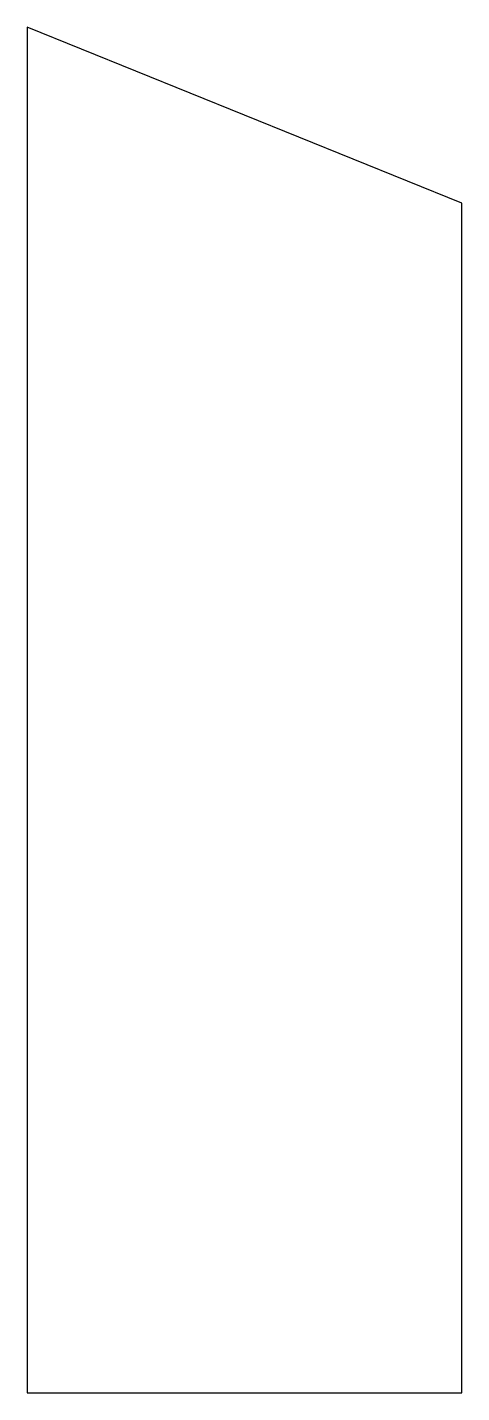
# Model space of a CAD drawing. Header units: millimetres. Extents: x 0 to 12, y 0 to 37.7.
import ezdxf

# ---------------------------------------------------------------- set-up
doc = ezdxf.new("R2010")
doc.units = ezdxf.units.MM
doc.layers.add('CUT', color=7, linetype='Continuous')

msp = doc.modelspace()

# ---------------------------------------------------------------- linework, layer by layer
at = {"layer": 'CUT'}
for points in [[(12, 32.858), (0, 37.712)], [(0, 37.712), (0, 0)], [(12, 0), (12, 32.858)], [(0, 0), (12, 0)]]:
    msp.add_lwpolyline(points, dxfattribs=at)

doc.saveas('drawing.dxf')
